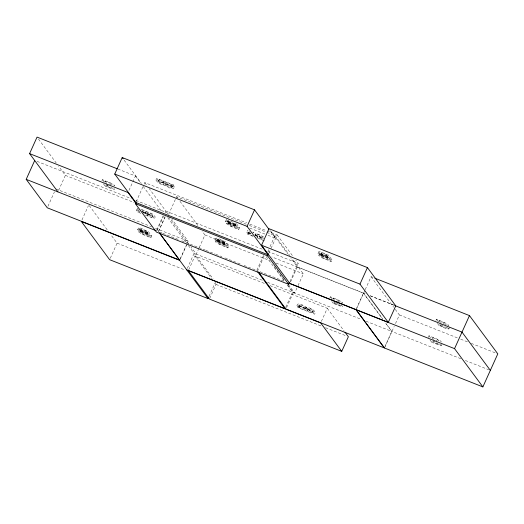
<?xml version="1.0" encoding="UTF-8"?>
<svg xmlns="http://www.w3.org/2000/svg" width="524" height="524" viewBox="0 0 524 524"><rect width="100%" height="100%" fill="white"/><g stroke="black" fill="none" stroke-linecap="round" stroke-linejoin="round"><path stroke-width="0.39" stroke-dasharray="2.62 1.97" d="M171.748 187.756L171.053 186.492L164.949 184.081L165.741 182.332L171.846 184.743C174.512 190.507 166.01 186.439 164.949 184.081M249.444 231.431L248.612 233.324L249.345 234.444L252.738 235.787M298.824 306.507L299.518 307.778L305.623 310.188L306.409 308.44L304.215 306.33L299.826 304.706L298.824 306.507L303.422 308.079L305.623 310.188M299.61 304.758L300.311 306.029L306.409 308.44M140.799 232.584L146.995 234.595L148.305 236.363L149.091 234.614L147.788 232.853L141.637 230.717C138.899 234.588 146.471 234.785 148.305 236.363M141.637 230.717L143.412 232.23L149.091 234.614M217.827 242.723L224.03 244.734L225.333 246.496L226.126 244.747L224.816 242.985L218.672 240.857C215.934 244.721 223.499 244.918 225.333 246.496M218.672 240.857L220.447 242.363L226.126 244.747M228.628 224.39L234.824 226.401L236.134 228.163L236.92 226.414L235.617 224.652L229.473 222.523C226.735 226.388 234.3 226.584 236.134 228.163M229.473 222.523L231.248 224.03L236.92 226.414M321.055 256.387L327.251 258.398L328.555 260.159L329.347 258.411L328.044 256.649L321.893 254.513C319.155 258.384 326.721 258.581 328.555 260.159M321.893 254.513L323.668 256.026L329.347 258.411M47.92 206.351L54.483 191.817M58.57 190.448L65.376 175.363L58.655 166.285M81.954 219.995L88.438 205.624M101.918 180.806L102.442 179.64L111.121 183.217L113.806 184.723L114.848 185.876L112.522 185.503M104.518 182.221L105.042 181.055C106.745 182.097 112.175 183.131 112.215 184.952M113.76 188.365C118.09 191.915 104.964 185.889 105.193 186.171L105.979 184.422M106.739 183.348L105.953 185.096L106.988 186.492C116.806 190.716 111.389 186.786 106.575 185.339M106.988 186.492L107.774 184.743M128.976 190.363L135.467 175.999L118.051 169.114M110.282 258.253L117.088 243.169L110.852 234.739M136.142 201.799L142.954 186.714M144.139 184.088L144.788 182.64L246.706 222.916M140.884 213.34L137.884 212.154L136.869 210.786L136.581 210.111L137.563 208.225M137.884 212.154L138.67 210.406M140.078 210.51L139.286 212.259L138.552 211.139L139.587 211.067M155.936 180.066L156.722 178.317L173.248 184.848L174.544 186.891C173.182 191.411 167.464 186.328 164.929 185.28C161.484 184.854 157.77 183.19 155.936 180.066L172.462 186.596L173.758 188.64M158.281 181.442L159.067 179.693L163.907 181.605L164.66 182.725C164.11 186.609 159.453 183.217 158.281 181.442L163.121 183.354L163.874 184.474M141.591 230.141L140.825 231.916L137.622 229.709C138.749 224.658 145.561 231.87 148.154 231.248L151.691 236.023L150.899 237.772L143.347 234.726L138.971 232.256L138.5 231.536L139.286 229.787L141.611 230.167L138.415 227.96M146.111 211.689C149.582 212.148 153.342 213.772 155.196 216.936L154.403 218.685L152.785 216.608L151.154 215.462L145.325 213.438L146.111 211.689L145.266 211.087L140.209 208.749M145.41 213.471L146.203 211.722M140.963 209.502L145.194 211.67L146.176 212.927L145.39 214.676L143.196 212.567M146.465 214.277C147.021 210.399 151.672 213.785 152.851 215.561L152.058 217.309L147.224 215.397C145.096 212.528 151.711 215.672 152.058 217.309M140.059 230.724L141.028 228.962L146.36 230.92L147.395 232.322L146.602 234.071C142.128 232.833 134.943 228.222 145.567 232.669L146.602 234.071M147.224 215.397L148.01 213.648L147.257 212.528M163.121 183.354L163.907 181.605M164.929 185.28L165.807 183.564L159.971 181.54L158.346 180.394L156.722 178.317M145.567 232.669L146.36 230.92M150.899 237.772L147.362 232.997L148.154 231.248M146.995 234.595L147.788 232.853M171.053 186.492L171.846 184.743M172.462 186.596L173.248 184.848M156.656 230.062L163.141 215.692M157.043 230.612L163.573 216.157M165.204 212.541L165.859 211.093L149.098 188.457M165.145 216.478L158.333 231.562L162.119 233.062M158.536 231.654L165.093 217.119M168.604 214.414L176.595 196.71L246.241 224.233M180.256 258.653L187.147 243.391M187.474 242.664L188.129 241.21L171.852 219.228M180.04 259.609L186.531 245.239M187.31 268.386L194.122 253.302L263.015 280.53M188.679 269.886L194.961 255.967L264.934 283.628M198.93 248.245L196.264 254.147L190.985 247.014M199.258 247.511L204.923 234.968L202.041 231.077M217.853 242.049L214.657 239.848C215.777 234.791 222.595 242.009 225.182 241.381L228.719 246.162L227.933 247.911L219.255 244.335L215.639 242.009L216.32 239.92L218.646 240.3L217.853 242.049L215.528 241.669M226.244 219.766L229.427 221.94L228.654 223.715L225.458 221.514L226.375 219.641L227.403 219.792M217.093 240.857L218.056 239.101L223.388 241.053L224.423 242.455L223.637 244.204C219.163 242.966 211.971 238.361 222.602 242.802L223.637 244.204M236.429 223.65L239.52 227.829L238.734 229.578L230.056 226.001L226.44 223.683L227.121 221.593L229.447 221.966M234.438 225.87L233.396 224.475L234.189 222.726L235.224 224.121L234.438 225.87C228.058 225.661 224.508 217.82 233.488 222.445M222.602 242.802L223.388 241.053M227.933 247.911L224.396 243.129L225.182 241.381M224.03 244.734L224.816 242.985M238.734 229.578L235.197 224.796L235.983 223.047M234.824 226.401L235.617 224.652M209.017 296.433L215.502 282.063M209.744 298.339L216.026 284.427L214.591 282.482M253.197 236.416L247.944 234.339L246.64 232.296L247.433 230.547L248.042 230.377M247.944 234.339L248.73 232.591L247.433 230.547M249.345 234.444L250.138 232.695M255.385 235.623L256.171 233.874L252.902 231.988M263.631 237.044L261.194 235.466L257.336 233.986L256.262 233.907L255.47 235.656L259.504 236.796L262.845 238.793M257.317 234.713C254.788 237.654 261.515 236.462 262.118 239.494L262.91 237.745C262.563 236.108 255.948 232.964 258.07 235.833L262.91 237.745M262.118 239.494L257.284 237.582L258.07 235.833M263.559 255.371L256.747 270.463L243.123 265.072M264.07 256.4L257.579 270.77L284.833 281.539M268.013 251.094L268.681 249.621M270.011 246.673L275.008 235.603L266.683 232.315M268.963 253.013L270.921 248.677M271.072 248.356L277.124 234.942L267.24 231.038M290.034 281.467L298.189 263.395L295.798 260.166M290.532 282.05L297.344 266.965L290.623 257.887M285.724 307.287L292.536 292.202L287.257 285.063M286.556 307.595L293.368 292.51L287.611 284.728M267.554 282.325L294.678 293.047L297.671 286.405M298.005 285.672L303.337 273.869L291.816 258.306M321.081 255.712L317.878 253.505C319.005 248.455 325.817 255.673 328.41 255.044L331.947 259.825L331.155 261.574L322.483 257.998L318.861 255.673L319.542 253.583L321.867 253.963L321.081 255.712L318.756 255.332M296.813 305.623C298.182 301.103 303.9 306.186 306.435 307.241C309.881 307.667 313.588 309.33 315.428 312.455L314.636 314.204L298.11 307.667C294.187 302.813 304.208 307.647 305.558 308.95C309.022 309.415 312.782 311.04 314.636 314.204M320.315 254.52L321.284 252.764L326.616 254.716L327.651 256.118L326.858 257.867C322.384 256.629 315.199 252.024 325.823 256.465L326.858 257.867M321.061 255.686L321.847 253.937L318.671 251.756M298.11 307.667L298.903 305.918L297.606 303.874M299.518 307.778L300.311 306.029M325.823 256.465L326.616 254.716M331.155 261.574L327.618 256.793L328.41 255.044M327.251 258.398L328.044 256.649M305.558 308.95L306.344 307.202M305.643 308.983L306.435 307.241M306.697 309.789C307.254 305.911 311.904 309.298 313.083 311.073L312.291 312.821L307.45 310.909C305.328 308.04 311.944 311.191 312.291 312.821M307.45 310.909L308.243 309.16L307.49 308.04M329.91 297.953L330.434 296.787L336.722 299.289L341.065 301.405L342.84 303.023L341.7 303.003M321.343 321.461L327.297 308.276L269.493 285.429M332.504 299.368L333.035 298.202L338.707 300.586L340.541 301.975M340.842 304.988C347.615 309.494 333.382 303.389 333.185 303.317L333.971 301.569M339.591 304.66L340.489 305.59L334.98 303.638L335.766 301.889M356.641 308.23L363.453 293.145L271.858 256.937M356.137 309.743L364.894 290.348M365.221 289.628L371.058 276.698L374.09 277.897M384.97 346.488L391.782 331.404L385.54 322.974M384.465 348.001L394.199 326.452M395.496 323.577L399.386 314.957L394.107 307.824M428.2 337.508L428.992 335.76L437.671 339.336L440.356 340.842L441.398 342.002M435.929 320.406L436.453 319.24L442.741 321.743L447.083 323.858L448.858 325.476L447.719 325.456M438.523 321.815L439.053 320.649C440.756 321.697 446.186 322.732 446.219 324.546M442.007 344.406L440.972 345.689L431.737 342.29L432.529 340.541M449.73 327.303C448.603 332.36 441.791 325.142 439.197 325.764L439.99 324.015M436.538 342.834L439.04 344.563L433.538 342.617L434.324 340.869M440.586 324.939C445.4 326.387 450.817 330.31 440.998 326.092L441.784 324.343M137.622 229.709L139.535 229.964L147.362 232.997M225.458 221.514L227.37 221.77L235.197 224.796M214.657 239.848L216.569 240.103L224.396 243.129M317.878 253.505L319.791 253.767L327.618 256.793M136.581 210.111L138.48 210.196M174.544 186.891L170.575 186.086L165.807 183.564M246.64 232.296L250.616 233.101M164.66 182.725L160.979 181.573L159.067 179.693M138.5 231.536L140.825 231.916M226.329 223.342L228.654 223.715M172.54 186.007L167.935 184.435L165.741 182.332M248.651 233.18L251.016 233.73M227.894 222.523L233.396 224.475M438.188 340.941C441.339 340.679 431.815 337.338 431.593 337.174L432.896 338.936L435.392 339.925M111.638 184.821L108.848 183.806M445.649 324.415L440.979 322.66M339.631 301.968L337.417 301.176M228.156 220.021L228.981 220.303M435.975 340.148L437.127 340.593M249.745 224.121L266.474 230.737M327.651 256.118L322.502 253.976L321.107 252.771M249.267 225.431L265.923 232.014M331.947 259.825L323.269 256.249L320.583 254.736L319.542 253.583M249.752 228.078L264.961 234.09M268.006 235.289L275.611 238.296L269.388 229.892M235.224 224.121L230.082 221.98L228.68 220.774M239.52 227.829L230.848 224.252L228.156 222.746L227.121 221.593M254.887 234.575L256.243 235.106L254.657 233.383L252.666 232.335M248.73 232.591L250.983 233.481M254.743 234.968L263.755 238.525M257.703 238.197L264.463 240.87M165.859 211.093L262.445 249.267M267.771 251.376L298.189 263.395M37.014 161.359L131.321 198.635M135.88 200.437L167.064 212.757L168.021 214.054M297.344 266.965L365.477 293.892M370.023 295.687L393.491 304.961M65.376 175.363L134.268 202.592M365.11 293.82L363.597 293.217L382.802 319.162M370.409 295.916L394.637 305.485M224.423 242.455L219.281 240.313L217.879 239.108M204.923 234.968L269.271 260.402M276.083 263.094L303.337 273.869M142.109 211.316L146.176 212.927M148.01 213.648L152.851 215.561M142.423 211.893L155.196 216.936M228.719 246.162L220.047 242.586L217.362 241.079L216.32 239.92M399.386 314.957L457.675 338M460.707 339.192L467.519 341.884M471.305 343.384L497.04 353.556M145.39 215.122L154.403 218.685M55.793 188.909L151.626 226.787M155.425 228.287L188.129 241.21M162.879 233.357L178.776 239.645M181.802 240.837L205.27 250.112M206.03 250.413L215.115 254.002M215.868 254.304L221.927 256.695M224.953 257.893L240.097 263.88M334.567 302.492L335.819 302.983M434.999 342.205L432.496 341.216L433.538 342.617M147.395 232.322L142.246 230.174L140.851 228.975M151.691 236.023L143.013 232.446L140.327 230.94L139.286 229.787M293.368 292.51L361.501 319.437M366.047 321.232L391.782 331.404M460.819 358.711L391.926 331.482L385.684 323.053M465.358 360.505L488.827 369.78M308.243 309.16L313.083 311.073M298.903 305.918L315.428 312.455M117.088 243.169L185.221 270.096M216.026 284.427L321.743 326.21M325.548 327.71L346.842 336.126M336.441 303.232L339.087 304.385M142.05 211.552L145.325 213.438M218.626 240.274L215.443 238.099M446.861 327.435L448.937 329.052M439.4 343.96L441.477 345.571M439.053 320.649L440.356 322.417M436.453 319.24L438.221 321.631M439.957 324.69L440.998 326.092M437.429 323.373L439.197 325.764M428.992 335.76L430.761 338.15M429.968 339.899L431.737 342.29M371.058 276.698L393.622 307.175M363.453 293.145L382.658 319.083M333.035 298.202L334.338 299.964M330.434 296.787L331.764 298.582M333.945 302.243L334.98 303.638M331.856 301.523L333.185 303.317M277.124 234.942L292.923 256.282M275.008 235.603L289.89 255.705M270.456 230.652L287.742 253.996M327.297 308.276L344.052 330.906M256.747 236.861L257.284 237.582M288.436 284.617L294.678 293.047M274.163 266.565L284.728 280.838M266.127 256.531L284.853 281.82M176.595 196.71L177.557 198.007M179.955 201.249L198.203 225.89M144.788 182.64L146.707 185.227M168.414 216.536L188.581 243.771M167.713 217.637L185.961 242.278M188.358 245.52L213.104 278.82M124.123 160.128L141.362 183.407M194.961 255.967L211.716 278.604M135.467 175.999L140.746 183.131M143.144 186.374L161.87 211.663M138.329 209.954L137.373 208.362M105.042 181.055L106.352 182.817M102.442 179.64L104.21 182.031M103.425 183.78L105.193 186.171M89.244 205.552L107.97 230.848M38.494 139.043L56.258 163.043"/><path stroke-width="0.79" d="M57.922 191.882L29.593 153.624L37.053 137.098L117.297 168.813M159.493 232.944L179.601 260.107L47.265 207.799L26.2 179.346L34.728 160.455M114.749 174.06L247.086 226.368L268.15 254.821L135.814 202.513L114.749 174.06L122.21 157.541L254.546 209.842L268.91 229.243M289.379 282.914L288.724 284.362L156.388 232.053L135.323 203.6L135.978 202.159M179.719 260.323L81.305 221.429L109.634 259.688L208.041 298.588L208.69 297.147M247.086 226.368L254.546 209.842M261.561 245.225L269.022 228.706L367.429 267.6L395.758 305.859L388.297 322.384L289.883 283.491L261.561 245.225L359.975 284.126L388.297 322.384M288.724 284.362L267.659 255.909L268.642 253.74M359.975 284.126L367.429 267.6M341.746 351.375L320.681 322.922L188.345 270.62L209.41 299.073L341.746 351.375L348.362 336.729L345.008 332.203M469.471 315.592L497.8 353.857L482.879 386.902L454.55 348.637L469.471 315.592L374.843 278.192M29.593 153.624L128.007 192.518L136.168 203.541M394.637 305.485L462.011 332.118L490.34 370.376M135.323 203.6L267.659 255.909M26.2 179.346L156.25 230.75M288.619 283.039L355.993 309.664L384.321 347.929L285.908 309.029L258.542 272.067M454.55 348.637L356.137 309.743L384.465 348.001L482.879 386.902M186.662 269.827L285.076 308.721L257.71 271.76M122.21 157.541L123.166 158.831M159.296 232.859L208.041 298.588"/></g></svg>
